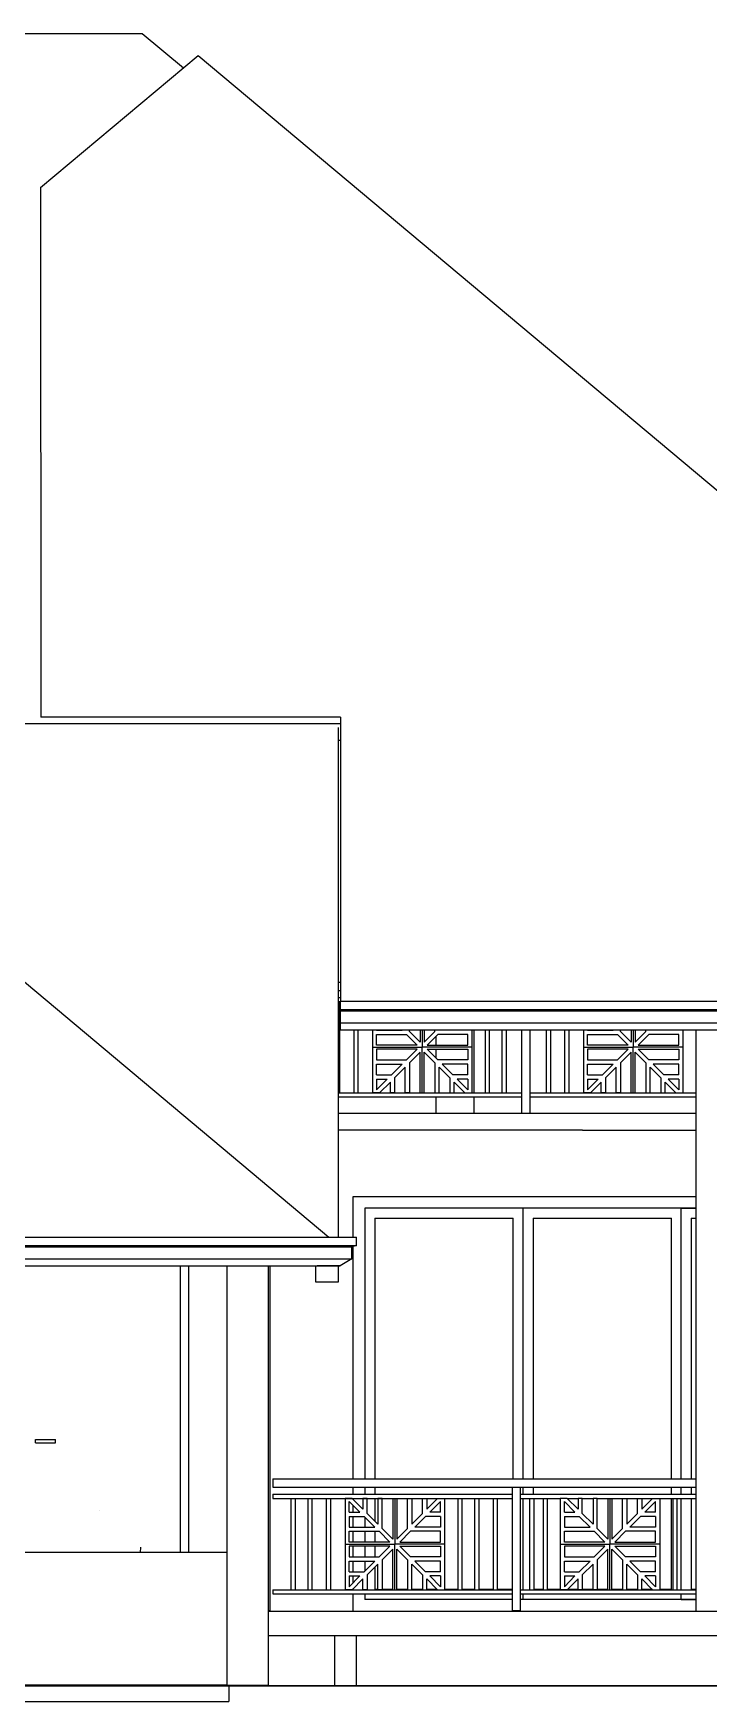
# Model space of a CAD drawing. Header units: metres. Extents: x 24 to 483, y -349 to -148.
# Drawn here: x 246.5 to 327.9, y -348.7 to -147.5 of the extents above; entities that cross this region are included whole.
import ezdxf

# ---------------------------------------------------------------- set-up
doc = ezdxf.new("R2010")
doc.units = ezdxf.units.M

msp = doc.modelspace()

# ---------------------------------------------------------------- linework, layer by layer
for p, q in [((190.787, -147.512), (259.613, -147.512)), ((259.613, -147.512), (264.575, -151.675)), ((247.361, -166.119), (266.369, -150.17)), ((266.369, -150.17), (402.282, -264.214)), ((247.361, -166.119), (247.395, -229.967)), ((134.336, -230.731), (283.516, -230.731)), ((208.801, -231.185), (282.085, -292.678)), ((283.516, -229.982), (247.395, -229.967)), ((283.265, -292.678), (283.265, -231.223)), ((283.516, -229.982), (283.516, -264.214)), ((283.265, -232.731), (283.516, -232.731)), ((283.265, -261.916), (283.516, -261.916)), ((283.265, -262.916), (283.516, -262.916)), ((283.265, -263.774), (283.516, -263.774)), ((283.265, -264.274), (283.417, -264.274)), ((283.265, -264.274), (283.516, -264.274)), ((283.417, -275.274), (283.417, -264.274)), ((283.516, -265.239), (283.516, -264.214)), ((283.516, -264.214), (406.708, -264.214)), ((283.516, -266.838), (283.516, -265.239)), ((283.516, -265.239), (406.708, -265.239)), ((283.516, -265.377), (283.516, -265.239)), ((283.516, -265.377), (406.142, -265.377)), ((283.516, -266.838), (283.516, -265.377)), ((283.516, -266.838), (406.134, -266.838)), ((283.516, -267.678), (283.516, -266.838)), ((283.516, -267.678), (404.727, -267.678)), ((283.516, -267.688), (283.516, -267.678)), ((283.516, -267.688), (401.971, -267.688)), ((285.141, -275.274), (285.141, -267.688)), ((285.641, -275.274), (285.641, -267.688)), ((287.357, -267.688), (287.357, -269.774)), ((287.863, -267.688), (287.863, -267.728)), ((287.863, -267.728), (290.961, -267.728)), ((287.863, -269.528), (287.863, -268.233)), ((287.863, -268.233), (291.467, -268.233)), ((287.863, -269.528), (287.863, -269.528)), ((292.763, -269.528), (287.863, -269.528)), ((290.921, -267.688), (290.961, -267.728)), ((290.961, -267.728), (290.961, -267.728)), ((290.961, -267.728), (290.961, -267.728)), ((290.961, -267.728), (290.961, -267.728)), ((292.763, -269.528), (291.467, -268.233)), ((291.467, -268.233), (291.467, -268.233)), ((291.825, -267.876), (291.825, -267.688)), ((293.12, -269.171), (291.825, -267.876)), ((292.763, -269.528), (292.763, -269.528)), ((292.763, -269.528), (292.763, -269.528)), ((293.12, -267.688), (293.12, -269.171)), ((293.12, -269.171), (293.12, -269.171)), ((293.357, -267.688), (293.357, -269.774)), ((293.594, -267.688), (293.594, -269.171)), ((293.594, -269.171), (294.89, -267.876)), ((293.952, -269.528), (295.248, -268.233)), ((293.952, -269.528), (298.851, -269.528)), ((294.89, -267.876), (294.89, -267.688)), ((294.89, -267.876), (294.89, -267.876)), ((295.029, -269.528), (295.029, -268.452)), ((298.851, -268.233), (295.248, -268.233)), ((295.248, -268.233), (295.248, -268.233)), ((295.793, -267.688), (295.754, -267.728)), ((298.851, -267.728), (295.754, -267.728)), ((298.851, -267.688), (298.851, -267.728)), ((298.851, -267.728), (298.851, -267.728)), ((298.851, -269.528), (298.851, -268.233)), ((298.851, -268.233), (298.851, -268.233)), ((298.851, -269.528), (298.851, -269.528)), ((298.851, -269.528), (298.851, -269.528)), ((299.357, -267.688), (299.357, -269.774)), ((299.629, -275.274), (299.629, -267.688)), ((300.978, -275.274), (300.978, -267.688)), ((301.478, -275.274), (301.478, -267.688)), ((303.01, -275.274), (303.01, -267.688)), ((303.51, -275.274), (303.51, -267.688)), ((305.382, -277.774), (305.382, -267.688)), ((306.382, -277.774), (306.382, -267.688)), ((308.344, -275.274), (308.344, -267.688)), ((308.844, -275.274), (308.844, -267.688)), ((310.568, -275.274), (310.568, -267.688)), ((311.068, -275.274), (311.068, -267.688)), ((312.784, -267.688), (312.784, -269.774)), ((313.29, -267.688), (313.29, -267.728)), ((313.29, -267.728), (316.388, -267.728)), ((313.29, -269.528), (313.29, -268.233)), ((313.29, -268.233), (316.894, -268.233)), ((313.29, -269.528), (313.29, -269.528)), ((318.19, -269.528), (313.29, -269.528)), ((316.348, -267.688), (316.388, -267.728)), ((316.388, -267.728), (316.388, -267.728)), ((316.388, -267.728), (316.388, -267.728)), ((316.388, -267.728), (316.388, -267.728)), ((318.19, -269.528), (316.894, -268.233)), ((316.894, -268.233), (316.894, -268.233)), ((317.252, -267.876), (317.252, -267.688)), ((318.547, -269.171), (317.252, -267.876)), ((318.19, -269.528), (318.19, -269.528)), ((318.19, -269.528), (318.19, -269.528)), ((318.547, -267.688), (318.547, -269.171)), ((318.547, -269.171), (318.547, -269.171)), ((318.784, -267.688), (318.784, -269.774)), ((319.021, -267.688), (319.021, -269.171)), ((319.021, -269.171), (320.317, -267.876)), ((319.379, -269.528), (320.675, -268.233)), ((319.379, -269.528), (324.278, -269.528)), ((320.317, -267.876), (320.317, -267.688)), ((320.317, -267.876), (320.317, -267.876)), ((324.278, -268.233), (320.675, -268.233)), ((320.675, -268.233), (320.675, -268.233)), ((321.22, -267.688), (321.181, -267.728)), ((324.278, -267.728), (321.181, -267.728)), ((324.278, -267.688), (324.278, -267.728)), ((324.278, -267.728), (324.278, -267.728)), ((324.278, -269.528), (324.278, -268.233)), ((324.278, -268.233), (324.278, -268.233)), ((324.278, -269.528), (324.278, -269.528)), ((324.278, -269.528), (324.278, -269.528)), ((324.784, -267.688), (324.784, -269.774)), ((326.378, -337.774), (326.378, -267.688)), ((287.357, -269.774), (287.357, -275.274)), ((287.357, -269.774), (293.357, -269.774)), ((287.863, -270.019), (287.863, -270.019)), ((292.763, -270.019), (287.863, -270.019)), ((287.863, -270.019), (287.863, -271.314)), ((287.863, -271.314), (291.467, -271.314)), ((292.763, -270.019), (291.467, -271.314)), ((291.467, -271.314), (291.467, -271.314)), ((293.12, -270.377), (291.825, -271.672)), ((292.763, -270.019), (292.763, -270.019)), ((292.763, -270.019), (292.763, -270.019)), ((293.12, -275.274), (293.12, -270.377)), ((293.12, -270.377), (293.12, -270.377)), ((299.357, -269.774), (293.357, -269.774)), ((293.357, -275.274), (293.357, -269.774)), ((293.357, -269.774), (293.357, -269.774)), ((293.594, -275.274), (293.594, -270.377)), ((293.594, -270.377), (294.89, -271.672)), ((293.952, -270.019), (298.851, -270.019)), ((293.952, -270.019), (295.248, -271.314)), ((295.029, -271.095), (295.029, -270.019)), ((298.851, -271.314), (295.248, -271.314)), ((295.248, -271.314), (295.248, -271.314)), ((298.851, -270.019), (298.851, -271.314)), ((298.851, -270.019), (298.851, -270.019)), ((298.851, -271.314), (298.851, -271.314)), ((298.851, -271.314), (298.851, -271.314)), ((299.357, -269.774), (299.357, -275.274)), ((299.357, -269.774), (299.357, -269.774)), ((312.784, -269.774), (312.784, -275.274)), ((312.784, -269.774), (318.784, -269.774)), ((313.29, -270.019), (313.29, -270.019)), ((318.19, -270.019), (313.29, -270.019)), ((313.29, -270.019), (313.29, -271.314)), ((313.29, -271.314), (316.894, -271.314)), ((318.19, -270.019), (316.894, -271.314)), ((316.894, -271.314), (316.894, -271.314)), ((318.547, -270.377), (317.252, -271.672)), ((318.19, -270.019), (318.19, -270.019)), ((318.19, -270.019), (318.19, -270.019)), ((318.547, -275.274), (318.547, -270.377)), ((318.547, -270.377), (318.547, -270.377)), ((324.784, -269.774), (318.784, -269.774)), ((318.784, -275.274), (318.784, -269.774)), ((318.784, -269.774), (318.784, -269.774)), ((319.021, -275.274), (319.021, -270.377)), ((319.021, -270.377), (320.317, -271.672)), ((319.379, -270.019), (324.278, -270.019)), ((319.379, -270.019), (320.675, -271.314)), ((324.278, -271.314), (320.675, -271.314)), ((320.675, -271.314), (320.675, -271.314)), ((324.278, -270.019), (324.278, -271.314)), ((324.278, -270.019), (324.278, -270.019)), ((324.278, -271.314), (324.278, -271.314)), ((324.278, -271.314), (324.278, -271.314)), ((324.784, -269.774), (324.784, -275.274)), ((324.784, -269.774), (324.784, -269.774)), ((287.863, -271.82), (290.961, -271.82)), ((287.863, -273.115), (287.863, -271.82)), ((287.863, -273.115), (289.665, -273.115)), ((289.665, -273.115), (290.961, -271.82)), ((289.665, -273.115), (289.665, -273.115)), ((291.319, -272.178), (290.023, -273.473)), ((290.023, -273.473), (290.023, -275.274)), ((290.961, -271.82), (290.961, -271.82)), ((290.961, -271.82), (290.961, -271.82)), ((291.319, -275.274), (291.319, -272.178)), ((291.319, -272.178), (291.319, -272.178)), ((291.825, -271.672), (291.825, -271.672)), ((291.825, -271.672), (291.825, -275.274)), ((294.89, -271.672), (294.89, -275.274)), ((294.89, -271.672), (294.89, -271.672)), ((295.396, -275.274), (295.396, -272.178)), ((295.396, -272.178), (296.692, -273.473)), ((298.851, -271.82), (295.754, -271.82)), ((297.049, -273.115), (295.754, -271.82)), ((296.692, -273.473), (296.692, -275.274)), ((296.692, -273.473), (296.692, -273.473)), ((298.851, -273.115), (297.049, -273.115)), ((297.049, -273.115), (297.049, -273.115)), ((298.851, -271.82), (298.851, -271.82)), ((298.851, -273.115), (298.851, -271.82)), ((298.851, -271.82), (298.851, -271.82)), ((298.851, -273.115), (298.851, -273.115)), ((313.29, -271.82), (316.388, -271.82)), ((313.29, -273.115), (313.29, -271.82)), ((313.29, -273.115), (315.092, -273.115)), ((315.092, -273.115), (316.388, -271.82)), ((315.092, -273.115), (315.092, -273.115)), ((316.746, -272.178), (315.45, -273.473)), ((315.45, -273.473), (315.45, -275.274)), ((316.388, -271.82), (316.388, -271.82)), ((316.388, -271.82), (316.388, -271.82)), ((316.746, -275.274), (316.746, -272.178)), ((316.746, -272.178), (316.746, -272.178)), ((317.252, -271.672), (317.252, -271.672)), ((317.252, -271.672), (317.252, -275.274)), ((320.317, -271.672), (320.317, -275.274)), ((320.317, -271.672), (320.317, -271.672)), ((320.823, -275.274), (320.823, -272.178)), ((320.823, -272.178), (322.119, -273.473)), ((324.278, -271.82), (321.181, -271.82)), ((322.476, -273.115), (321.181, -271.82)), ((322.119, -273.473), (322.119, -275.274)), ((322.119, -273.473), (322.119, -273.473)), ((324.278, -273.115), (322.476, -273.115)), ((322.476, -273.115), (322.476, -273.115)), ((324.278, -271.82), (324.278, -271.82)), ((324.278, -273.115), (324.278, -271.82)), ((324.278, -271.82), (324.278, -271.82)), ((324.278, -273.115), (324.278, -273.115)), ((283.265, -275.274), (283.417, -275.274)), ((283.265, -275.274), (305.382, -275.274)), ((285.141, -275.274), (285.641, -275.274)), ((288.221, -275.274), (287.357, -275.274)), ((287.863, -273.621), (289.145, -273.621)), ((287.863, -273.621), (287.863, -274.916)), ((287.863, -274.916), (289.145, -273.621)), ((287.863, -274.916), (287.863, -274.916)), ((289.517, -273.979), (288.221, -275.274)), ((289.145, -273.621), (289.145, -273.621)), ((289.517, -275.274), (289.517, -273.979)), ((289.517, -273.979), (289.517, -273.979)), ((290.023, -275.274), (289.517, -275.274)), ((291.825, -275.274), (291.319, -275.274)), ((293.12, -275.274), (293.357, -275.274)), ((293.357, -275.274), (293.594, -275.274)), ((294.89, -275.274), (295.396, -275.274)), ((295.029, -275.274), (295.029, -275.274)), ((296.692, -275.274), (297.198, -275.274)), ((297.198, -275.274), (297.198, -273.979)), ((297.198, -273.979), (298.493, -275.274)), ((298.851, -273.621), (297.569, -273.621)), ((298.851, -274.916), (297.569, -273.621)), ((298.493, -275.274), (299.357, -275.274)), ((298.493, -275.274), (298.493, -275.274)), ((298.851, -273.621), (298.851, -274.916)), ((298.851, -273.621), (298.851, -273.621)), ((298.851, -274.916), (298.851, -274.916)), ((300.978, -275.274), (301.478, -275.274)), ((303.01, -275.274), (303.51, -275.274)), ((306.382, -275.274), (326.378, -275.274)), ((308.344, -275.274), (308.844, -275.274)), ((310.568, -275.274), (311.068, -275.274)), ((313.648, -275.274), (312.784, -275.274)), ((313.29, -273.621), (314.572, -273.621)), ((313.29, -273.621), (313.29, -274.916)), ((313.29, -274.916), (314.572, -273.621)), ((313.29, -274.916), (313.29, -274.916)), ((314.944, -273.979), (313.648, -275.274)), ((313.648, -275.274), (313.648, -275.274)), ((313.648, -275.274), (313.648, -275.274)), ((314.572, -273.621), (314.572, -273.621)), ((314.944, -275.274), (314.944, -273.979)), ((314.944, -273.979), (314.944, -273.979)), ((314.944, -275.274), (314.944, -275.274)), ((315.45, -275.274), (314.944, -275.274)), ((315.45, -275.274), (315.45, -275.274)), ((315.45, -275.274), (315.45, -275.274)), ((317.252, -275.274), (316.746, -275.274)), ((317.252, -275.274), (317.252, -275.274)), ((318.547, -275.274), (318.784, -275.274)), ((318.784, -275.274), (319.021, -275.274)), ((318.784, -275.274), (318.784, -275.274)), ((319.021, -275.274), (319.021, -275.274)), ((319.021, -275.274), (319.021, -275.274)), ((320.317, -275.274), (320.823, -275.274)), ((320.823, -275.274), (320.823, -275.274)), ((320.823, -275.274), (320.823, -275.274)), ((322.119, -275.274), (322.119, -275.274)), ((322.119, -275.274), (322.625, -275.274)), ((322.625, -275.274), (322.625, -273.979)), ((322.625, -273.979), (323.92, -275.274)), ((322.625, -275.274), (322.625, -275.274)), ((322.625, -275.274), (322.625, -275.274)), ((324.278, -273.621), (322.996, -273.621)), ((324.278, -274.916), (322.996, -273.621)), ((323.92, -275.274), (324.784, -275.274)), ((323.92, -275.274), (323.92, -275.274)), ((324.278, -273.621), (324.278, -274.916)), ((324.278, -273.621), (324.278, -273.621)), ((324.278, -274.916), (324.278, -274.916)), ((324.784, -275.274), (324.784, -275.274)), ((324.784, -275.274), (324.784, -275.274)), ((283.265, -275.774), (305.382, -275.774)), ((295.029, -277.774), (295.029, -275.774)), ((299.629, -277.774), (299.629, -275.774)), ((306.382, -275.774), (326.378, -275.774)), ((326.378, -277.774), (283.265, -277.774)), ((299.629, -277.774), (299.629, -277.774)), ((312.683, -279.774), (283.265, -279.774)), ((312.683, -279.774), (326.378, -279.774)), ((285.055, -287.774), (326.378, -287.774)), ((285.055, -292.678), (285.055, -287.774)), ((286.455, -289.174), (286.455, -289.174)), ((326.378, -289.174), (286.455, -289.174)), ((286.455, -289.174), (286.455, -321.836)), ((305.521, -321.836), (305.521, -289.174)), ((324.588, -321.836), (324.588, -289.174)), ((324.588, -289.174), (326.378, -289.174)), ((287.655, -290.374), (287.655, -290.374)), ((287.655, -290.374), (287.655, -321.836)), ((287.655, -290.374), (304.321, -290.374)), ((304.321, -290.374), (304.321, -290.374)), ((304.321, -321.836), (304.321, -290.374)), ((306.721, -290.374), (306.721, -290.374)), ((306.721, -290.374), (306.721, -321.836)), ((306.721, -290.374), (323.388, -290.374)), ((323.388, -290.374), (323.388, -290.374)), ((323.388, -321.836), (323.388, -290.374)), ((325.788, -290.374), (325.788, -290.374)), ((325.788, -290.374), (325.788, -321.836)), ((325.788, -290.374), (326.378, -290.374)), ((132.493, -292.678), (285.454, -292.678)), ((132.493, -293.703), (285.454, -293.703)), ((285.454, -293.703), (284.888, -293.841)), ((285.454, -293.703), (285.454, -292.678)), ((285.454, -293.703), (285.454, -292.678)), ((285.454, -292.678), (285.454, -292.678)), ((133.059, -293.841), (284.888, -293.841)), ((133.066, -295.302), (284.88, -295.302)), ((284.88, -295.302), (283.472, -296.141)), ((284.888, -293.841), (284.88, -295.302)), ((284.88, -295.302), (284.888, -293.841)), ((284.88, -295.302), (284.88, -295.302)), ((284.88, -295.302), (284.88, -295.302)), ((285.055, -321.836), (285.055, -293.8)), ((134.474, -296.141), (283.472, -296.141)), ((137.23, -296.152), (280.717, -296.152)), ((264.243, -330.694), (264.243, -296.152)), ((265.243, -330.694), (265.243, -296.152)), ((269.842, -346.694), (269.842, -296.152)), ((274.842, -346.694), (274.842, -296.152)), ((275.043, -337.694), (275.043, -296.152)), ((280.481, -296.152), (280.481, -298.088)), ((283.472, -296.141), (280.717, -296.152)), ((280.717, -296.152), (280.717, -296.152)), ((283.265, -298.088), (283.265, -296.142)), ((304.321, -295.774), (304.321, -295.774)), ((304.321, -296.774), (304.321, -296.774)), ((280.481, -298.088), (283.265, -298.088)), ((246.743, -317.074), (249.143, -317.074)), ((246.743, -317.474), (246.743, -317.074)), ((246.743, -317.474), (249.143, -317.474)), ((249.143, -317.474), (249.143, -317.074)), ((275.345, -321.836), (275.345, -322.836)), ((275.345, -321.836), (326.378, -321.836)), ((275.345, -322.836), (304.221, -322.836)), ((275.345, -323.694), (275.345, -324.194)), ((275.345, -323.694), (304.221, -323.694)), ((285.055, -323.694), (285.055, -322.836)), ((286.455, -322.836), (286.455, -323.694)), ((287.655, -322.836), (287.655, -323.694)), ((304.221, -322.836), (305.221, -322.836)), ((304.221, -337.694), (304.221, -322.836)), ((305.221, -322.836), (326.378, -322.836)), ((305.221, -337.694), (305.221, -322.836)), ((305.221, -323.694), (326.378, -323.694)), ((305.521, -323.694), (305.521, -322.836)), ((306.721, -322.836), (306.721, -323.694)), ((323.388, -323.694), (323.388, -322.836)), ((324.588, -323.694), (324.588, -322.836)), ((325.788, -322.836), (325.788, -323.694)), ((254.417, -325.662), (254.417, -325.662)), ((275.345, -324.194), (304.221, -324.194)), ((277.581, -324.194), (278.081, -324.194)), ((277.581, -335.194), (277.581, -324.194)), ((278.081, -335.194), (278.081, -324.194)), ((279.614, -324.194), (280.114, -324.194)), ((279.614, -335.194), (279.614, -324.194)), ((280.114, -335.194), (280.114, -324.194)), ((281.838, -324.194), (282.338, -324.194)), ((281.838, -335.194), (281.838, -324.194)), ((282.338, -335.194), (282.338, -324.194)), ((284.054, -324.194), (284.054, -329.694)), ((284.918, -324.194), (284.054, -324.194)), ((284.56, -325.847), (284.56, -324.552)), ((284.56, -324.552), (285.842, -325.847)), ((284.56, -325.847), (285.842, -325.847)), ((286.214, -325.489), (284.918, -324.194)), ((285.055, -324.33), (285.055, -324.194)), ((285.055, -325.847), (285.055, -325.051)), ((285.842, -325.847), (285.842, -325.847)), ((286.72, -324.194), (286.214, -324.194)), ((286.214, -324.194), (286.214, -325.489)), ((286.214, -325.489), (286.214, -325.489)), ((286.455, -324.194), (286.455, -324.194)), ((286.72, -325.995), (286.72, -324.194)), ((287.655, -324.194), (287.655, -326.929)), ((288.522, -324.194), (288.015, -324.194)), ((288.015, -324.194), (288.015, -327.29)), ((288.522, -327.796), (288.522, -324.194)), ((289.817, -324.194), (290.054, -324.194)), ((289.817, -324.194), (289.817, -329.091)), ((290.054, -324.194), (290.054, -329.694)), ((290.054, -324.194), (290.291, -324.194)), ((290.291, -324.194), (290.291, -329.091)), ((291.587, -327.796), (291.587, -324.194)), ((291.587, -324.194), (292.093, -324.194)), ((292.093, -324.194), (292.093, -327.29)), ((293.388, -325.995), (293.388, -324.194)), ((293.388, -324.194), (293.895, -324.194)), ((293.895, -324.194), (293.895, -325.489)), ((293.895, -325.489), (295.19, -324.194)), ((295.548, -324.552), (294.266, -325.847)), ((295.548, -325.847), (294.266, -325.847)), ((295.19, -324.194), (296.054, -324.194)), ((295.19, -324.194), (295.19, -324.194)), ((295.548, -325.847), (295.548, -324.552)), ((295.548, -325.847), (295.548, -325.847)), ((295.548, -325.847), (295.548, -325.847)), ((296.054, -324.194), (296.054, -329.694)), ((297.674, -324.194), (298.174, -324.194)), ((297.674, -335.194), (297.674, -324.194)), ((298.174, -335.194), (298.174, -324.194)), ((299.707, -324.194), (300.207, -324.194)), ((299.707, -335.194), (299.707, -324.194)), ((300.207, -335.194), (300.207, -324.194)), ((301.932, -324.194), (302.432, -324.194)), ((301.932, -335.194), (301.932, -324.194)), ((302.432, -335.194), (302.432, -324.194)), ((305.221, -324.194), (309.983, -324.194)), ((305.521, -335.194), (305.521, -324.194)), ((306.342, -324.194), (306.842, -324.194)), ((306.342, -335.194), (306.342, -324.194)), ((306.842, -335.194), (306.842, -324.194)), ((307.959, -324.194), (308.459, -324.194)), ((307.959, -335.194), (307.959, -324.194)), ((308.459, -335.194), (308.459, -324.194)), ((309.983, -324.194), (309.983, -329.694)), ((310.847, -324.194), (309.983, -324.194)), ((310.489, -325.847), (310.489, -324.552)), ((310.489, -324.552), (311.771, -325.847)), ((310.489, -325.847), (311.771, -325.847)), ((310.847, -324.194), (312.143, -324.194)), ((312.143, -325.489), (310.847, -324.194)), ((311.771, -325.847), (311.771, -325.847)), ((312.649, -324.194), (312.143, -324.194)), ((312.143, -324.194), (312.143, -325.489)), ((312.143, -325.489), (312.143, -325.489)), ((312.649, -324.194), (313.944, -324.194)), ((312.649, -325.995), (312.649, -324.194)), ((314.451, -324.194), (313.944, -324.194)), ((313.944, -324.194), (313.944, -327.29)), ((314.451, -324.194), (315.746, -324.194)), ((314.451, -327.796), (314.451, -324.194)), ((315.746, -324.194), (315.983, -324.194)), ((315.746, -324.194), (315.746, -329.091)), ((315.983, -324.194), (315.983, -329.694)), ((315.983, -324.194), (316.22, -324.194)), ((316.22, -324.194), (317.516, -324.194)), ((316.22, -324.194), (316.22, -329.091)), ((317.516, -327.796), (317.516, -324.194)), ((317.516, -324.194), (318.022, -324.194)), ((318.022, -324.194), (319.318, -324.194)), ((318.022, -324.194), (318.022, -327.29)), ((319.318, -325.995), (319.318, -324.194)), ((319.318, -324.194), (319.824, -324.194)), ((319.824, -324.194), (321.119, -324.194)), ((319.824, -324.194), (319.824, -325.489)), ((319.824, -325.489), (321.119, -324.194)), ((321.477, -324.552), (320.195, -325.847)), ((321.477, -325.847), (320.195, -325.847)), ((321.119, -324.194), (321.983, -324.194)), ((321.119, -324.194), (321.119, -324.194)), ((321.477, -325.847), (321.477, -324.552)), ((321.477, -325.847), (321.477, -325.847)), ((321.477, -325.847), (321.477, -325.847)), ((321.983, -324.194), (326.378, -324.194)), ((321.983, -324.194), (321.983, -329.694)), ((323.388, -335.174), (323.388, -324.194)), ((323.603, -335.194), (323.603, -324.194)), ((324.103, -335.194), (324.103, -324.194)), ((324.588, -335.194), (324.588, -324.194)), ((325.788, -324.194), (325.788, -335.174)), ((284.56, -326.352), (284.56, -327.648)), ((284.56, -326.352), (286.362, -326.352)), ((284.56, -327.648), (287.658, -327.648)), ((285.055, -327.648), (285.055, -326.352)), ((286.362, -326.352), (287.658, -327.648)), ((286.362, -326.352), (286.362, -326.352)), ((286.455, -326.445), (286.455, -327.648)), ((288.015, -327.29), (286.72, -325.995)), ((287.655, -327.644), (287.655, -327.648)), ((287.658, -327.648), (287.658, -327.648)), ((287.658, -327.648), (287.658, -327.648)), ((287.658, -327.648), (287.658, -327.648)), ((288.015, -327.29), (288.015, -327.29)), ((289.817, -329.091), (288.522, -327.796)), ((290.291, -329.091), (291.587, -327.796)), ((291.587, -327.796), (291.587, -327.796)), ((292.093, -327.29), (293.388, -325.995)), ((293.746, -326.352), (292.451, -327.648)), ((295.548, -327.648), (292.451, -327.648)), ((293.388, -325.995), (293.388, -325.995)), ((295.548, -326.352), (293.746, -326.352)), ((293.746, -326.352), (293.746, -326.352)), ((295.548, -326.352), (295.548, -327.648)), ((295.548, -326.352), (295.548, -326.352)), ((295.548, -327.648), (295.548, -327.648)), ((310.489, -326.352), (310.489, -327.648)), ((310.489, -326.352), (312.291, -326.352)), ((310.489, -327.648), (313.587, -327.648)), ((312.291, -326.352), (313.587, -327.648)), ((312.291, -326.352), (312.291, -326.352)), ((313.944, -327.29), (312.649, -325.995)), ((313.587, -327.648), (313.587, -327.648)), ((313.587, -327.648), (313.587, -327.648)), ((313.587, -327.648), (313.587, -327.648)), ((313.944, -327.29), (313.944, -327.29)), ((315.746, -329.091), (314.451, -327.796)), ((316.22, -329.091), (317.516, -327.796)), ((317.516, -327.796), (317.516, -327.796)), ((318.022, -327.29), (319.318, -325.995)), ((319.675, -326.352), (318.38, -327.648)), ((321.477, -327.648), (318.38, -327.648)), ((319.318, -325.995), (319.318, -325.995)), ((321.477, -326.352), (319.675, -326.352)), ((319.675, -326.352), (319.675, -326.352)), ((321.477, -326.352), (321.477, -327.648)), ((321.477, -326.352), (321.477, -326.352)), ((321.477, -327.648), (321.477, -327.648)), ((284.054, -329.694), (284.054, -335.194)), ((284.054, -329.694), (290.054, -329.694)), ((284.56, -329.448), (284.56, -328.153)), ((284.56, -328.153), (288.164, -328.153)), ((284.56, -329.448), (284.56, -329.448)), ((289.459, -329.448), (284.56, -329.448)), ((285.055, -329.448), (285.055, -328.153)), ((286.455, -328.153), (286.455, -329.448)), ((287.655, -328.153), (287.655, -329.448)), ((289.459, -329.448), (288.164, -328.153)), ((288.164, -328.153), (288.164, -328.153)), ((289.459, -329.448), (289.459, -329.448)), ((289.459, -329.448), (289.459, -329.448)), ((289.817, -329.091), (289.817, -329.091)), ((296.054, -329.694), (290.054, -329.694)), ((290.054, -335.194), (290.054, -329.694)), ((290.054, -329.694), (290.054, -329.694)), ((290.649, -329.448), (291.945, -328.153)), ((290.649, -329.448), (295.548, -329.448)), ((295.548, -328.153), (291.945, -328.153)), ((291.945, -328.153), (291.945, -328.153)), ((295.548, -329.448), (295.548, -328.153)), ((295.548, -328.153), (295.548, -328.153)), ((295.548, -329.448), (295.548, -329.448)), ((295.548, -329.448), (295.548, -329.448)), ((296.054, -329.694), (296.054, -335.194)), ((296.054, -329.694), (296.054, -329.694)), ((309.983, -329.694), (309.983, -335.194)), ((309.983, -329.694), (315.983, -329.694)), ((310.489, -329.448), (310.489, -328.153)), ((310.489, -328.153), (314.093, -328.153)), ((310.489, -329.448), (310.489, -329.448)), ((315.388, -329.448), (310.489, -329.448)), ((315.388, -329.448), (314.093, -328.153)), ((314.093, -328.153), (314.093, -328.153)), ((315.388, -329.448), (315.388, -329.448)), ((315.388, -329.448), (315.388, -329.448)), ((315.746, -329.091), (315.746, -329.091)), ((321.983, -329.694), (315.983, -329.694)), ((315.983, -335.194), (315.983, -329.694)), ((315.983, -329.694), (315.983, -329.694)), ((316.578, -329.448), (317.874, -328.153)), ((316.578, -329.448), (321.477, -329.448)), ((321.477, -328.153), (317.874, -328.153)), ((317.874, -328.153), (317.874, -328.153)), ((321.477, -329.448), (321.477, -328.153)), ((321.477, -328.153), (321.477, -328.153)), ((321.477, -329.448), (321.477, -329.448)), ((321.477, -329.448), (321.477, -329.448)), ((321.983, -329.694), (321.983, -335.194)), ((321.983, -329.694), (321.983, -329.694)), ((269.842, -330.694), (151.442, -330.694)), ((259.421, -330.694), (259.452, -330.063)), ((284.56, -329.939), (284.56, -329.939)), ((289.459, -329.939), (284.56, -329.939)), ((284.56, -329.939), (284.56, -331.234)), ((284.56, -331.234), (288.164, -331.234)), ((284.56, -331.74), (287.658, -331.74)), ((284.56, -333.035), (284.56, -331.74)), ((285.055, -331.234), (285.055, -329.939)), ((285.055, -333.035), (285.055, -331.74)), ((286.362, -333.035), (287.658, -331.74)), ((286.455, -329.939), (286.455, -331.234)), ((286.455, -331.74), (286.455, -332.943)), ((287.655, -329.939), (287.655, -331.234)), ((287.655, -331.74), (287.655, -331.743)), ((287.658, -331.74), (287.658, -331.74)), ((287.658, -331.74), (287.658, -331.74)), ((289.459, -329.939), (288.164, -331.234)), ((288.164, -331.234), (288.164, -331.234)), ((289.817, -330.297), (288.522, -331.592)), ((288.522, -331.592), (288.522, -331.592)), ((288.522, -331.592), (288.522, -335.194)), ((289.459, -329.939), (289.459, -329.939)), ((289.459, -329.939), (289.459, -329.939)), ((289.817, -335.194), (289.817, -330.297)), ((289.817, -330.297), (289.817, -330.297)), ((290.291, -335.194), (290.291, -330.297)), ((290.291, -330.297), (291.587, -331.592)), ((290.649, -329.939), (295.548, -329.939)), ((290.649, -329.939), (291.945, -331.234)), ((291.587, -331.592), (291.587, -335.194)), ((291.587, -331.592), (291.587, -331.592)), ((295.548, -331.234), (291.945, -331.234)), ((291.945, -331.234), (291.945, -331.234)), ((295.548, -331.74), (292.451, -331.74)), ((293.746, -333.035), (292.451, -331.74)), ((295.548, -329.939), (295.548, -331.234)), ((295.548, -329.939), (295.548, -329.939)), ((295.548, -331.234), (295.548, -331.234)), ((295.548, -331.234), (295.548, -331.234)), ((295.548, -331.74), (295.548, -331.74)), ((295.548, -333.035), (295.548, -331.74)), ((295.548, -331.74), (295.548, -331.74)), ((310.489, -329.939), (310.489, -329.939)), ((315.388, -329.939), (310.489, -329.939)), ((310.489, -329.939), (310.489, -331.234)), ((310.489, -331.234), (314.093, -331.234)), ((310.489, -331.74), (310.489, -331.74)), ((310.489, -331.74), (313.587, -331.74)), ((310.489, -333.035), (310.489, -331.74)), ((312.291, -333.035), (313.587, -331.74)), ((313.587, -331.74), (313.587, -331.74)), ((313.587, -331.74), (313.587, -331.74)), ((315.388, -329.939), (314.093, -331.234)), ((314.093, -331.234), (314.093, -331.234)), ((315.746, -330.297), (314.451, -331.592)), ((314.451, -331.592), (314.451, -331.592)), ((314.451, -331.592), (314.451, -335.194)), ((315.388, -329.939), (315.388, -329.939)), ((315.388, -329.939), (315.388, -329.939)), ((315.746, -335.194), (315.746, -330.297)), ((315.746, -330.297), (315.746, -330.297)), ((316.22, -335.194), (316.22, -330.297)), ((316.22, -330.297), (317.516, -331.592)), ((316.578, -329.939), (321.477, -329.939)), ((316.578, -329.939), (317.874, -331.234)), ((317.516, -331.592), (317.516, -335.194)), ((317.516, -331.592), (317.516, -331.592)), ((321.477, -331.234), (317.874, -331.234)), ((317.874, -331.234), (317.874, -331.234)), ((321.477, -331.74), (318.38, -331.74)), ((319.675, -333.035), (318.38, -331.74)), ((321.477, -329.939), (321.477, -331.234)), ((321.477, -329.939), (321.477, -329.939)), ((321.477, -331.234), (321.477, -331.234)), ((321.477, -331.234), (321.477, -331.234)), ((321.477, -331.74), (321.477, -331.74)), ((321.477, -333.035), (321.477, -331.74)), ((321.477, -331.74), (321.477, -331.74)), ((284.56, -333.035), (286.362, -333.035)), ((284.56, -333.541), (285.842, -333.541)), ((284.56, -333.541), (284.56, -334.836)), ((284.56, -334.836), (285.842, -333.541)), ((286.214, -333.899), (284.918, -335.194)), ((285.055, -334.337), (285.055, -333.541)), ((285.842, -333.541), (285.842, -333.541)), ((286.214, -335.194), (286.214, -333.899)), ((286.214, -333.899), (286.214, -333.899)), ((286.362, -333.035), (286.362, -333.035)), ((288.015, -332.098), (286.72, -333.393)), ((286.72, -333.393), (286.72, -335.194)), ((287.655, -332.459), (287.655, -335.174)), ((288.015, -335.194), (288.015, -332.098)), ((288.015, -332.098), (288.015, -332.098)), ((292.093, -335.194), (292.093, -332.098)), ((292.093, -332.098), (293.388, -333.393)), ((293.388, -333.393), (293.388, -335.194)), ((293.388, -333.393), (293.388, -333.393)), ((295.548, -333.035), (293.746, -333.035)), ((293.746, -333.035), (293.746, -333.035)), ((293.895, -335.194), (293.895, -333.899)), ((293.895, -333.899), (295.19, -335.194)), ((295.548, -333.541), (294.266, -333.541)), ((295.548, -334.836), (294.266, -333.541)), ((295.548, -333.035), (295.548, -333.035)), ((295.548, -333.541), (295.548, -334.836)), ((295.548, -333.541), (295.548, -333.541)), ((310.489, -333.035), (312.291, -333.035)), ((310.489, -333.541), (311.771, -333.541)), ((310.489, -333.541), (310.489, -334.836)), ((310.489, -334.836), (311.771, -333.541)), ((312.143, -333.899), (310.847, -335.194)), ((311.771, -333.541), (311.771, -333.541)), ((312.143, -335.194), (312.143, -333.899)), ((312.143, -333.899), (312.143, -333.899)), ((312.291, -333.035), (312.291, -333.035)), ((313.944, -332.098), (312.649, -333.393)), ((312.649, -333.393), (312.649, -335.194)), ((313.944, -335.194), (313.944, -332.098)), ((313.944, -332.098), (313.944, -332.098)), ((318.022, -335.194), (318.022, -332.098)), ((318.022, -332.098), (319.318, -333.393)), ((319.318, -333.393), (319.318, -335.194)), ((319.318, -333.393), (319.318, -333.393)), ((321.477, -333.035), (319.675, -333.035)), ((319.675, -333.035), (319.675, -333.035)), ((319.824, -335.194), (319.824, -333.899)), ((319.824, -333.899), (321.119, -335.194)), ((321.477, -333.541), (320.195, -333.541)), ((321.477, -334.836), (320.195, -333.541)), ((321.477, -333.035), (321.477, -333.035)), ((321.477, -333.541), (321.477, -334.836)), ((321.477, -333.541), (321.477, -333.541)), ((275.345, -335.194), (275.345, -335.694)), ((275.345, -335.194), (284.054, -335.194)), ((275.345, -335.694), (304.221, -335.694)), ((277.581, -335.194), (278.081, -335.194)), ((279.614, -335.194), (280.114, -335.194)), ((281.838, -335.194), (282.338, -335.194)), ((284.054, -335.194), (284.918, -335.194)), ((284.918, -335.194), (284.054, -335.194)), ((284.56, -334.836), (284.56, -334.836)), ((284.918, -335.194), (286.72, -335.194)), ((285.055, -335.194), (285.055, -335.057)), ((285.055, -337.774), (285.055, -335.694)), ((286.72, -335.194), (286.214, -335.194)), ((286.455, -335.694), (286.455, -336.374)), ((286.72, -335.194), (288.522, -335.194)), ((288.015, -335.174), (287.655, -335.174)), ((288.522, -335.194), (288.015, -335.194)), ((289.817, -335.174), (288.522, -335.174)), ((288.522, -335.194), (290.054, -335.194)), ((289.817, -335.194), (290.054, -335.194)), ((290.054, -335.194), (291.587, -335.194)), ((290.054, -335.194), (290.291, -335.194)), ((291.587, -335.174), (290.291, -335.174)), ((291.587, -335.194), (293.388, -335.194)), ((291.587, -335.194), (292.093, -335.194)), ((293.388, -335.174), (292.093, -335.174)), ((293.388, -335.194), (295.19, -335.194)), ((293.388, -335.194), (293.895, -335.194)), ((295.17, -335.174), (293.895, -335.174)), ((295.19, -335.194), (296.054, -335.194)), ((295.19, -335.194), (296.054, -335.194)), ((295.19, -335.194), (295.19, -335.194)), ((295.548, -334.836), (295.548, -334.836)), ((297.674, -335.174), (296.054, -335.174)), ((296.054, -335.194), (304.221, -335.194)), ((297.674, -335.194), (298.174, -335.194)), ((299.707, -335.174), (298.174, -335.174)), ((299.707, -335.194), (300.207, -335.194)), ((301.932, -335.174), (300.207, -335.174)), ((301.932, -335.194), (302.432, -335.194)), ((304.221, -335.174), (302.432, -335.174)), ((305.221, -335.194), (326.378, -335.194)), ((305.221, -335.694), (326.378, -335.694)), ((305.521, -336.374), (305.521, -335.694)), ((306.342, -335.194), (306.842, -335.194)), ((307.959, -335.174), (306.842, -335.174)), ((307.959, -335.194), (308.459, -335.194)), ((309.983, -335.174), (308.459, -335.174)), ((310.847, -335.194), (309.983, -335.194)), ((310.489, -334.836), (310.489, -334.836)), ((312.143, -335.174), (310.867, -335.174)), ((312.649, -335.194), (312.143, -335.194)), ((313.944, -335.174), (312.649, -335.174)), ((314.451, -335.194), (313.944, -335.194)), ((315.746, -335.174), (314.451, -335.174)), ((315.746, -335.194), (315.983, -335.194)), ((315.983, -335.194), (316.22, -335.194)), ((317.516, -335.174), (316.22, -335.174)), ((317.516, -335.194), (318.022, -335.194)), ((319.318, -335.174), (318.022, -335.174)), ((319.318, -335.194), (319.824, -335.194)), ((321.099, -335.174), (319.824, -335.174)), ((321.119, -335.194), (321.983, -335.194)), ((321.119, -335.194), (321.119, -335.194)), ((321.477, -334.836), (321.477, -334.836)), ((323.388, -335.174), (321.983, -335.174)), ((324.588, -336.374), (324.588, -335.694)), ((326.378, -335.174), (325.788, -335.174)), ((274.842, -337.694), (275.043, -337.694)), ((274.842, -337.774), (383.443, -337.774)), ((274.843, -337.774), (274.843, -337.694)), ((274.843, -337.774), (274.843, -337.694)), ((304.221, -336.374), (286.455, -336.374)), ((304.221, -337.694), (305.221, -337.694)), ((326.378, -336.374), (305.221, -336.374)), ((324.588, -336.374), (326.378, -336.374)), ((326.378, -337.774), (329.378, -337.774)), ((269.842, -340.694), (269.842, -340.694)), ((282.842, -340.774), (274.842, -340.774)), ((285.442, -340.774), (282.842, -340.774)), ((282.842, -346.774), (282.842, -340.774)), ((282.842, -346.774), (282.842, -340.774)), ((285.442, -346.774), (285.442, -340.774)), ((394.043, -340.774), (285.442, -340.774)), ((269.842, -343.694), (269.842, -343.694)), ((142.33, -346.774), (483.166, -346.774)), ((269.842, -346.694), (151.442, -346.694)), ((269.842, -346.694), (274.842, -346.694)), ((270.043, -346.694), (270.043, -348.694)), ((270.043, -346.774), (270.043, -346.694)), ((383.623, -346.774), (270.043, -346.774)), ((282.842, -346.774), (270.043, -346.774)), ((285.442, -346.774), (282.842, -346.774)), ((394.043, -346.774), (285.442, -346.774)), ((285.442, -346.774), (285.442, -346.774)), ((240.043, -348.694), (270.043, -348.694)), ((270.043, -348.694), (270.043, -348.694)), ((270.043, -348.694), (270.043, -348.694)), ((270.043, -348.694), (270.043, -348.694))]:
    msp.add_line(p, q)

doc.saveas('drawing.dxf')
